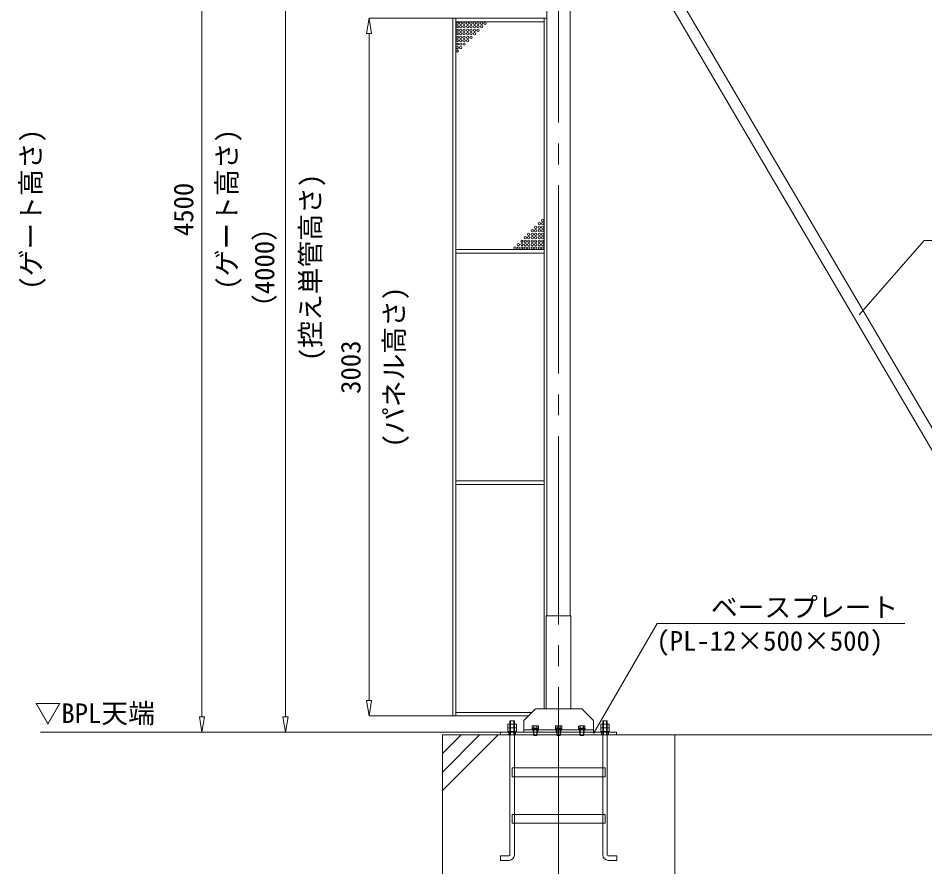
# Model space of a CAD drawing. Units: millimetres, scale not verified. Extents: x -12090 to 12090, y -18325 to 18325.
# Drawn here: x 3812 to 7717, y -14913 to -11260 of the extents above; entities that cross this region are included whole.
import ezdxf
from ezdxf.enums import TextEntityAlignment as Align

# ---------------------------------------------------------------- set-up
doc = ezdxf.new("R2010")
doc.units = ezdxf.units.MM
doc.header["$LTSCALE"] = 90
doc.linetypes.add('CHAIN2', pattern=[12, 9, -1, 1, -1])
doc.linetypes.add('DASHED1', pattern=[1.8, 1.2, -0.6])
for name, color, linetype, lineweight in [('0-2_ACCG-3018', 134, 'Continuous', 18), ('0-5_ﾍﾞｰｽﾗｲﾝ', 134, 'Continuous', 18), ('0-6_ﾎﾞﾙﾄ類', 134, 'Continuous', 18), ('0-9_基礎工事用PCA大', 134, 'Continuous', 18), ('0-B_寸法', 134, 'Continuous', 18), ('0-F_単管ｸﾗﾝﾌﾟ', 134, 'Continuous', 18), ('1-6_通芯', 134, 'CHAIN2', 18), ('1-9_標準ﾊﾟﾈﾙ', 134, 'Continuous', 18), ('1-A_標準柱', 134, 'Continuous', 18), ('1-B_文字', 134, 'Continuous', 18)]:
    doc.layers.add(name, color=color, linetype=linetype, lineweight=lineweight)
doc.styles.add('ＭＳ ゴシック', font='')
doc.styles.get('ＭＳ ゴシック').set_extended_font_data('MS Gothic')

msp = doc.modelspace()

# ---------------------------------------------------------------- linework, layer by layer
at = {"layer": '0-2_ACCG-3018'}
for centre in [(5703.06, -11281.9), (5718.06, -11281.9), (5733.05, -11281.9), (5748.06, -11281.9), (5763.06, -11281.9), (5778.05, -11281.9), (5793.06, -11281.9), (5808.06, -11281.9), (5823.05, -11281.9), (5703.06, -11296.9), (5703.06, -11311.9), (5703.06, -11326.9), (5718.06, -11296.9), (5718.06, -11311.9), (5718.06, -11326.9), (5733.05, -11296.9), (5733.05, -11311.9), (5733.05, -11326.9), (5748.06, -11296.9), (5748.06, -11311.9), (5748.06, -11326.9), (5763.06, -11296.9), (5763.06, -11311.9), (5763.06, -11326.9), (5778.05, -11296.9), (5778.05, -11311.9), (5778.05, -11326.9), (5793.06, -11296.9), (5793.06, -11311.9), (5808.06, -11296.9), (5703.06, -11341.9), (5703.06, -11356.9), (5718.06, -11341.9), (5718.06, -11356.9), (5733.05, -11341.9), (5733.05, -11356.9), (5748.06, -11341.9), (5748.06, -11356.9), (5763.06, -11341.9), (5703.06, -11371.9), (5703.06, -11386.9), (5703.06, -11401.9), (5718.06, -11371.9), (5718.06, -11386.9), (5733.05, -11371.9), (6056.56, -12144.9), (6071.55, -12129.9), (6071.55, -12144.9), (6026.55, -12174.9), (6041.56, -12159.9), (6041.56, -12174.9), (6056.56, -12159.9), (6056.56, -12174.9), (6071.55, -12159.9), (6071.55, -12174.9), (5981.55, -12219.9), (5996.56, -12204.9), (5996.56, -12219.9), (6011.56, -12189.9), (6011.56, -12204.9), (6011.56, -12219.9), (6026.55, -12189.9), (6026.55, -12204.9), (6026.55, -12219.9), (6041.56, -12189.9), (6041.56, -12204.9), (6041.56, -12219.9), (6056.56, -12189.9), (6056.56, -12204.9), (6056.56, -12219.9), (6071.55, -12189.9), (6071.55, -12204.9), (6071.55, -12219.9), (5951.56, -12249.9), (5966.56, -12234.9), (5966.56, -12249.9), (5981.55, -12234.9), (5981.55, -12249.9), (5996.56, -12234.9), (5996.56, -12249.9), (6011.56, -12234.9), (6011.56, -12249.9), (6026.55, -12234.9), (6026.55, -12249.9), (6041.56, -12234.9), (6041.56, -12249.9), (6056.56, -12234.9), (6056.56, -12249.9), (6071.55, -12234.9), (6071.55, -12249.9)]:
    msp.add_circle(centre, 5, dxfattribs=at)
at = {"layer": '0-5_ﾍﾞｰｽﾗｲﾝ'}
for p, q in [((5889.81, -14333), (3908.53, -14333)), ((6389.81, -14345), (9535.29, -14345))]:
    msp.add_line(p, q, dxfattribs=at)
at = {"layer": '0-6_ﾎﾞﾙﾄ類'}
for p, q in [((5930.28, -14312.97), (5930.28, -14298.4)), ((5930.28, -14315.83), (5930.28, -14330.4)), ((5949.33, -14312.97), (5949.33, -14298.4)), ((5949.33, -14315.83), (5949.33, -14330.4)), ((6027.98, -14306), (6026.14, -14307.06)), ((6026.14, -14307.06), (6026.14, -14315.8)), ((6026.14, -14315.8), (6053.47, -14315.8)), ((6027.98, -14306), (6051.64, -14306)), ((6028.56, -14316), (6051.05, -14316)), ((6031.81, -14345), (6031.81, -14323)), ((6032.97, -14307.06), (6032.97, -14315.8)), ((6033.03, -14347.8), (6033.03, -14323)), ((6038.61, -14319), (6039.68, -14323)), ((6039.93, -14319), (6041.01, -14323)), ((6046.64, -14307.06), (6046.64, -14315.8)), ((6047.81, -14345), (6047.81, -14323)), ((6051.64, -14306), (6053.47, -14307.06)), ((6053.47, -14307.06), (6053.47, -14315.8)), ((6127.97, -14306), (6126.14, -14307.06)), ((6126.14, -14307.06), (6126.14, -14315.8)), ((6126.14, -14315.8), (6153.47, -14315.8)), ((6127.97, -14306), (6151.64, -14306)), ((6128.56, -14316), (6151.05, -14316)), ((6131.81, -14345), (6131.81, -14323)), ((6132.98, -14307.06), (6132.98, -14315.8)), ((6133.03, -14347.8), (6133.03, -14323)), ((6138.61, -14319), (6139.68, -14323)), ((6139.94, -14319), (6141.01, -14323)), ((6146.64, -14307.06), (6146.64, -14315.8)), ((6147.81, -14345), (6147.81, -14323)), ((6151.64, -14306), (6153.47, -14307.06)), ((6153.47, -14307.06), (6153.47, -14315.8)), ((6227.97, -14306), (6226.14, -14307.06)), ((6226.14, -14307.06), (6226.14, -14315.8)), ((6226.14, -14315.8), (6253.47, -14315.8)), ((6227.97, -14306), (6251.64, -14306)), ((6228.56, -14316), (6251.05, -14316)), ((6231.81, -14345), (6231.81, -14323)), ((6232.98, -14307.06), (6232.98, -14315.8)), ((6233.03, -14347.8), (6233.03, -14323)), ((6238.61, -14319), (6239.68, -14323)), ((6239.93, -14319), (6241.01, -14323)), ((6246.64, -14307.06), (6246.64, -14315.8)), ((6247.81, -14345), (6247.81, -14323)), ((6251.64, -14306), (6253.47, -14307.06)), ((6253.47, -14307.06), (6253.47, -14315.8)), ((6330.28, -14312.97), (6330.28, -14298.4)), ((6330.28, -14315.83), (6330.28, -14330.4)), ((6349.33, -14312.97), (6349.33, -14298.4)), ((6349.33, -14315.83), (6349.33, -14330.4)), ((6031.81, -14345), (6033.03, -14347.8)), ((6131.81, -14345), (6133.03, -14347.8)), ((6231.81, -14345), (6233.03, -14347.8))]:
    msp.add_line(p, q, dxfattribs=at)
for points in [[(5921.33, -14312.97), (5921.33, -14298.4), (5958.28, -14298.4), (5958.28, -14312.97), (5955.8, -14314.4), (5923.81, -14314.4)], [(5921.33, -14315.83), (5921.33, -14330.4), (5958.28, -14330.4), (5958.28, -14315.83), (5955.8, -14314.4), (5923.81, -14314.4)], [(5921.81, -14330.4), (5957.81, -14330.4), (5957.81, -14333), (5921.81, -14333)], [(6053.81, -14316), (6053.81, -14319), (6025.81, -14319), (6025.81, -14316)], [(6025.81, -14319), (6053.81, -14319), (6053.81, -14323), (6025.81, -14323)], [(6153.8, -14316), (6153.8, -14319), (6125.8, -14319), (6125.8, -14316)], [(6125.8, -14319), (6153.8, -14319), (6153.8, -14323), (6125.8, -14323)], [(6253.8, -14316), (6253.8, -14319), (6225.8, -14319), (6225.8, -14316)], [(6225.8, -14319), (6253.8, -14319), (6253.8, -14323), (6225.8, -14323)], [(6321.33, -14312.97), (6321.33, -14298.4), (6358.28, -14298.4), (6358.28, -14312.97), (6355.81, -14314.4), (6323.81, -14314.4)], [(6321.33, -14315.83), (6321.33, -14330.4), (6358.28, -14330.4), (6358.28, -14315.83), (6355.81, -14314.4), (6323.81, -14314.4)], [(6321.81, -14330.4), (6357.81, -14330.4), (6357.81, -14333), (6321.81, -14333)]]:
    msp.add_lwpolyline(points, close=True, dxfattribs=at)
for points in [[(6033.03, -14347.8), (6046.58, -14347.8), (6046.58, -14323)], [(6133.03, -14347.8), (6146.58, -14347.8), (6146.58, -14323)], [(6233.03, -14347.8), (6246.58, -14347.8), (6246.58, -14323)], [(6031.81, -14345), (6047.81, -14345), (6046.58, -14347.8)], [(6131.81, -14345), (6147.81, -14345), (6146.58, -14347.8)], [(6231.81, -14345), (6247.81, -14345), (6246.58, -14347.8)]]:
    msp.add_lwpolyline(points, dxfattribs=at)
for centre, radius, start, end in [((5925.81, -14305.22), 8.96, 240.0064, 300.0064), ((5925.81, -14323.58), 8.96, 60.0064, 120.0064), ((5939.8, -14281.95), 32.45, 252.93497, 287.07105), ((5939.81, -14346.86), 32.45, 72.93497, 107.07105), ((5953.81, -14305.23), 8.95, 239.98131, 300.0315), ((5953.81, -14323.57), 8.95, 59.98131, 120.0315), ((6029.56, -14312.05), 6.05, 55.616, 124.384), ((6028.56, -14315.8), 0.198, 180, 270), ((6039.81, -14328.61), 22.62, 72.412, 107.588), ((6050.05, -14312.05), 6.05, 55.616, 124.384), ((6051.05, -14315.8), 0.198, 270, 0), ((6129.56, -14312.05), 6.05, 55.616, 124.384), ((6128.56, -14315.8), 0.198, 180, 270), ((6139.81, -14328.61), 22.62, 72.412, 107.588), ((6150.06, -14312.05), 6.05, 55.616, 124.384), ((6151.05, -14315.8), 0.198, 270, 0), ((6229.56, -14312.05), 6.05, 55.616, 124.384), ((6228.56, -14315.8), 0.198, 180, 270), ((6239.81, -14328.61), 22.62, 72.412, 107.588), ((6250.06, -14312.05), 6.05, 55.616, 124.384), ((6251.05, -14315.8), 0.198, 270, 0), ((6325.8, -14305.22), 8.96, 240.0064, 300.0064), ((6325.81, -14323.58), 8.96, 60.0064, 120.0064), ((6339.81, -14346.86), 32.45, 72.93497, 107.07105), ((6339.81, -14281.95), 32.45, 252.93497, 287.07105), ((6353.8, -14305.23), 8.95, 239.98131, 300.0315), ((6353.81, -14323.57), 8.95, 59.98131, 120.0315)]:
    msp.add_arc(centre, radius, start, end, dxfattribs=at)
at = {"layer": '0-9_基礎工事用PCA大'}
for p, q in [((5639.8, -14585), (5879.81, -14345)), ((5639.8, -14505), (5799.81, -14345)), ((5639.8, -14425), (5719.81, -14345)), ((5949.33, -14525), (5949.33, -14687)), ((6330.28, -14525), (6330.28, -14687)), ((5949.33, -14725), (5949.33, -14862)), ((6330.28, -14725), (6330.28, -14862))]:
    msp.add_line(p, q, dxfattribs=at)
at = {"layer": '0-9_基礎工事用PCA大', "linetype": 'DASHED1'}
for p, q in [((5925.11, -14333), (5925.11, -14345)), ((5954.81, -14333), (5954.81, -14345)), ((6031.81, -14333), (6031.81, -14345)), ((6047.81, -14333), (6047.81, -14345)), ((6231.81, -14333), (6231.81, -14345)), ((6247.81, -14333), (6247.81, -14345)), ((6324.8, -14333), (6324.8, -14345)), ((6354.81, -14333), (6354.81, -14345)), ((5949.33, -14487), (5949.33, -14525)), ((6330.28, -14487), (6330.28, -14525)), ((5949.33, -14687), (5949.33, -14725)), ((6330.28, -14687), (6330.28, -14725))]:
    msp.add_line(p, q, dxfattribs=at)
at = {"layer": '0-9_基礎工事用PCA大'}
for points in [[(5930.28, -14861.95), (5930.28, -14285), (5949.33, -14285), (5949.33, -14487)], [(5930.28, -14347.5), (5932.78, -14345), (5932.78, -14285), (5946.83, -14285), (5946.83, -14345), (5949.33, -14347.5)], [(6349.33, -14861.95), (6349.33, -14285), (6330.28, -14285), (6330.28, -14487)], [(6349.33, -14347.5), (6346.84, -14345), (6346.84, -14285), (6332.78, -14285), (6332.78, -14345), (6330.28, -14347.5)], [(5926.33, -14885), (5889.33, -14885), (5889.33, -14865.95), (5926.28, -14865.95)], [(6353.28, -14885), (6390.28, -14885), (6390.28, -14865.95), (6353.33, -14865.95)]]:
    msp.add_lwpolyline(points, dxfattribs=at)
for points in [[(5639.8, -15345), (6639.8, -15345), (6639.8, -14345), (5639.8, -14345)], [(5889.81, -14345), (6389.81, -14345), (6389.81, -14333), (5889.81, -14333)], [(5939.81, -14487), (6339.81, -14487), (6339.81, -14525), (5939.81, -14525)], [(5939.81, -14687), (6339.81, -14687), (6339.81, -14725), (5939.81, -14725)]]:
    msp.add_lwpolyline(points, close=True, dxfattribs=at)
for centre, radius, start, end in [((5926.28, -14861.95), 4, 270, 360), ((5926.33, -14862), 23, 270, 360), ((6353.28, -14862), 23, 180, 270), ((6353.33, -14861.95), 4, 180, 270)]:
    msp.add_arc(centre, radius, start, end, dxfattribs=at)
at = {"layer": '0-B_寸法'}
for p, q in [((4603.81, -9899), (4603.81, -14267)), ((4963.81, -10399), (4963.81, -14267)), ((5312.81, -11326.4), (5323.81, -11260.4)), ((5682.81, -11260.4), (5322.81, -11260.4)), ((5323.81, -11260.4), (5334.8, -11326.4)), ((5312.81, -11326.4), (5334.8, -11326.4)), ((5323.81, -11326.4), (5323.81, -14197.4)), ((5312.81, -14197.4), (5323.81, -14263.4)), ((5312.81, -14197.4), (5334.8, -14197.4)), ((5323.81, -14263.4), (5334.8, -14197.4)), ((4592.81, -14267), (4603.81, -14333)), ((4592.81, -14267), (4614.8, -14267)), ((4603.81, -14333), (4614.8, -14267)), ((4952.81, -14267), (4963.81, -14333)), ((4952.81, -14267), (4974.8, -14267)), ((4963.81, -14333), (4974.8, -14267)), ((5682.81, -14263.4), (5322.81, -14263.4)), ((4962.81, -14333), (4602.81, -14333)), ((5322.81, -14333), (4962.81, -14333))]:
    msp.add_line(p, q, dxfattribs=at)
at = {"layer": '0-F_単管ｸﾗﾝﾌﾟ'}
for p, q in [((8448.78, -14217.05), (6174.85, -10345.55)), ((8405.73, -14239.71), (6132.94, -10370.17))]:
    msp.add_line(p, q, dxfattribs=at)
at = {"layer": '1-6_通芯'}
msp.add_line((6139.81, -8739.16), (6139.81, -15845), dxfattribs=at)
at = {"layer": '1-9_標準ﾊﾟﾈﾙ'}
for points in [[(5683.81, -11260.4), (5697.05, -11260.4), (5697.05, -14263.4), (5683.81, -14263.4)], [(5697.05, -11260.4), (6077.56, -11260.4), (6077.56, -11275.9), (5697.05, -11275.9)], [(5697.05, -12255.9), (6077.56, -12255.9), (6077.56, -12271.9), (5697.05, -12271.9)], [(5697.05, -13251.9), (6077.56, -13251.9), (6077.56, -13267.9), (5697.05, -13267.9)]]:
    msp.add_lwpolyline(points, close=True, dxfattribs=at)
for points in [[(6089.81, -11260.4), (6077.56, -11260.4), (6077.56, -14233)], [(6024.91, -14247.9), (5697.05, -14247.9), (5697.05, -14263.4), (6009.41, -14263.4)]]:
    msp.add_lwpolyline(points, dxfattribs=at)
at = {"layer": '1-A_標準柱'}
for p, q in [((6089.81, -10383), (6089.81, -13833)), ((6189.8, -13833), (6189.8, -10485.2)), ((5989.81, -14323), (6289.8, -14323))]:
    msp.add_line(p, q, dxfattribs=at)
at = {"layer": '1-A_標準柱', "linetype": 'DASHED1'}
for p, q in [((6029.81, -14323), (6029.81, -14333)), ((6049.81, -14323), (6049.81, -14333)), ((6129.81, -14323), (6129.81, -14333)), ((6149.81, -14323), (6149.81, -14333)), ((6229.81, -14323), (6229.81, -14333)), ((6249.81, -14323), (6249.81, -14333))]:
    msp.add_line(p, q, dxfattribs=at)
at = {"layer": '1-A_標準柱'}
for points in [[(6086.61, -13833), (6193.01, -13833), (6193.01, -14233), (6086.61, -14233)], [(6039.81, -14233), (6239.81, -14233), (6289.8, -14283), (6289.8, -14333), (5989.81, -14333), (5989.81, -14283)]]:
    msp.add_lwpolyline(points, close=True, dxfattribs=at)
at = {"layer": '1-B_文字'}
for p, q in [((7714.91, -12217.33), (8850.38, -12217.33)), ((6564.19, -13866.01), (7631.26, -13866.01))]:
    msp.add_line(p, q, dxfattribs=at)
for points in [[(7434.19, -12537.64), (7714.48, -12217.33), (7714.91, -12217.33)], [(6290.68, -14339), (6563.75, -13866.01), (6564.19, -13866.01)]]:
    msp.add_lwpolyline(points, dxfattribs=at)

# ---------------------------------------------------------------- texts
at = {"layer": '0-B_寸法', "style": 'ＭＳ ゴシック'}
for s, p in [('(ゲート高さ)', (3934.53, -12428.6)), ('(ゲート高さ)', (4778.52, -12428.6)), ('(控え単管高さ)', (5138.52, -12736.2)), ('4500', (4591.93, -12198.2)), ('（4000）', (4940.68, -12563.4)), ('(パネル高さ)', (5498.52, -13107.5)), ('3003', (5311.93, -12877.1))]:
    msp.add_text(s, height=84.46, rotation=90, dxfattribs=at).set_placement(p, align=Align.BOTTOM_LEFT)
at = {"layer": '1-B_文字', "style": 'ＭＳ ゴシック'}
for s, p in [('\u3000\u3000ベースプレート\u3000\u3000', (6565.39, -13863.26)), ('(PL-12×500×500)', (6560.95, -14007.7)), ('▽BPL天端', (3883.19, -14319.32))]:
    msp.add_text(s, height=84.46, dxfattribs=at).set_placement(p, align=Align.BOTTOM_LEFT)

doc.saveas('drawing.dxf')
